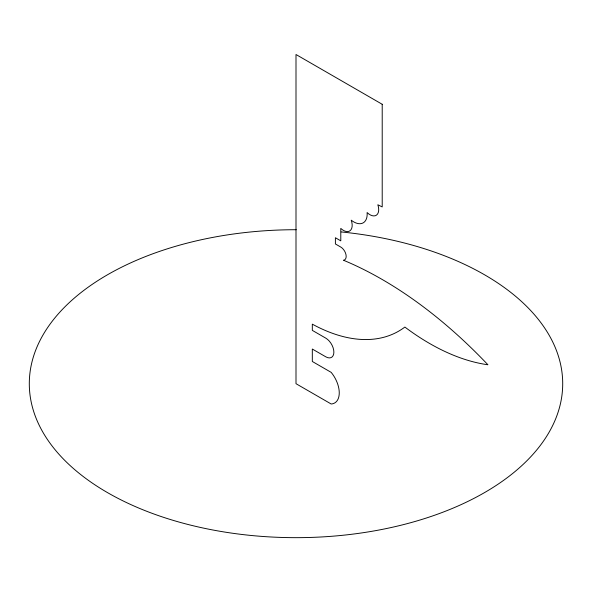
<?xml version="1.0" encoding="UTF-8"?>
<svg xmlns="http://www.w3.org/2000/svg" width="592" height="592" viewBox="0 0 592 592"><rect width="100%" height="100%" fill="white"/><g stroke="black" fill="none" stroke-linecap="round" stroke-linejoin="round"><path stroke-width="0.89" d="M341.184 231.938A266.696 153.972 0 0 1 510.326 475.324A266.696 153.972 0 0 1 57.772 452.91A266.696 153.972 0 0 1 296.237 229.718M382.21 104.281L296 54.508L296 383.69L331.18 403.996A22.126 12.772 60 0 0 339.26 392.851A22.126 12.772 60 0 0 331.18 372.368L312.317 361.483L312.317 349.036L325.785 356.813A11.433 6.601 60 0 0 333.873 352.151A11.433 6.601 60 0 0 325.785 338.15L312.317 330.373L312.317 324.15A179.546 103.659 60 0 0 404.869 327.058A232.641 134.317 60 0 0 487.912 364.761A392.37 226.536 60 0 0 343.478 260.236A7.622 4.403 60 0 0 345.994 254.693A7.622 4.403 60 0 0 340.785 247.071L335.398 243.963L335.398 237.74L340.785 240.855L340.785 228.408A12.38 7.148 60 0 0 350.116 230.688A12.38 7.148 60 0 0 351.219 220.18A19.048 10.996 60 0 0 367.114 212.543A12.38 7.148 60 0 0 376.505 215.111A12.38 7.148 60 0 0 377.837 204.765L382.21 206.934L382.21 104.281"/></g></svg>
